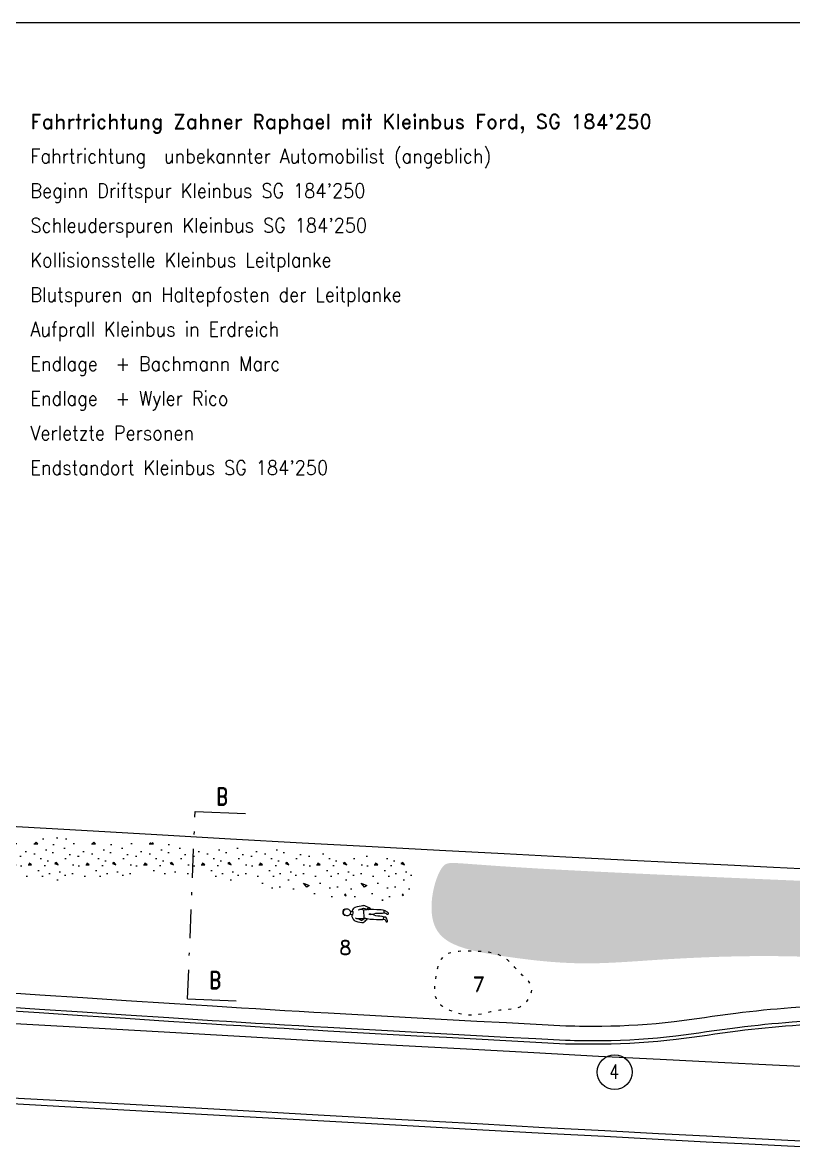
# Model space of a CAD drawing. Extents: x -209 to 22, y -29 to 51.
# Drawn here: x -182.79 to -156.07, y 11.88 to 50.88 of the extents above; entities that cross this region are included whole.
import ezdxf

# ---------------------------------------------------------------- set-up
doc = ezdxf.new("R2010")
doc.units = 0
doc.header["$MEASUREMENT"] = 0
doc.linetypes.add('PUNKTIERT', pattern=[0.25, 0, -0.25])
doc.linetypes.add('STRICHPUNKTIERT', pattern=[1, 0.5, -0.25, 0, -0.25])
doc.layers.get('0').update_dxf_attribs({"linetype": 'CONTINUOUS'})
for name, color, linetype in [('LAYER01', 3, 'CONTINUOUS'), ('LAYER08', 7, 'CONTINUOUS'), ('LEITPLANKEN', 4, 'CONTINUOUS'), ('MARKIERUNGEN', 2, 'CONTINUOUS'), ('STRASSE', 7, 'CONTINUOUS'), ('TEXT_2', 7, 'CONTINUOUS'), ('TEXT_3', 7, 'CONTINUOUS'), ('VERSCHIEDENES', 8, 'CONTINUOUS'), ('ZAUN', 7, 'CONTINUOUS')]:
    doc.layers.add(name, color=color, linetype=linetype)
doc.styles.add('ROMANDUPLEX', font='romand.shx', dxfattribs={"height": 0.3})
pattern_1 = [(0, (1.9, 1.28), (0, 2), [0, -2]), (0, (1.92, 0.58), (0, 2), [0, -2]), (0, (1.98, 1.66), (0, 2), [0, -2]), (338.1986, (0.94, 1.04), (6.00000055, -1.9999998), [0.215406, -10.554924]), (216.8699, (1.14, 0.96), (5.9999998, 4.00000025), [0.1, -9.9]), (130.6013, (1.06, 0.9), (10.00000084, -11.99999804), [0.18439, -18.254698, 0]), (206.5651, (0.4, 0.66), (-1.9999983, -2.0000026), [0.044722, -4.427414, 0]), (326.3099, (0.36, 0.64), (3.9999991, -2.0000027), [0.072112, -7.138992]), (108.4349, (0.42, 0.6), (-1.9999968, 4.0000009), [0.063246, -6.26131, 0]), (225, (1.68, 0.46), (-4e-16, -2.000001), [0.084852, -2.743574, 0]), (0, (1.62, 0.4), (2, 2), [0.12, -1.88, 0]), (135, (1.74, 0.4), (-2.000001, 2e-16), [0.084852, -2.743574, 0]), (251.5651, (1.44, 1.74), (1.9999968, 4.0000009), [0.063246, -6.26131, 0]), (0, (1.42, 1.68), (2, 2), [0.1, -1.9, 0]), (143.1301, (1.52, 1.68), (-5.9999998, 4.00000025), [0.1, -9.9]), (213.6901, (0.38, 1.76), (3.9999991, 2.0000027), [0.072112, -7.138992]), (341.5651, (0.32, 1.72), (-4.0000009, 1.9999968), [0.126492, -6.198064]), (126.8699, (0.44, 1.68), (4.00000025, -5.9999998), [0.1, -9.9]), (0, (0.96, 1.68), (0, 2), [0, -2]), (0, (0.42, 1.16), (0, 2), [0, -2]), (0, (0.98, 0.42), (0, 2), [0, -2]), (0, (1.52, 1.04), (0, 2), [0, -2]), (0, (0.94, 1.38), (0, 2), [0, -2]), (0, (0.5, 1.44), (0, 2), [0, -2]), (0, (0.68, 1.32), (0, 2), [0, -2]), (0, (0.6, 0.84), (0, 2), [0, -2]), (0, (0.12, 0.92), (0, 2), [0, -2]), (0, (0.14, 1.38), (0, 2), [0, -2]), (0, (0.08, 1.82), (0, 2), [0, -2]), (0, (0.7, 1.9), (0, 2), [0, -2]), (0, (1.14, 1.98), (0, 2), [0, -2]), (0, (1.84, 1.9), (0, 2), [0, -2]), (0, (1.36, 1.28), (0, 2), [0, -2]), (0, (1.16, 1.64), (0, 2), [0, -2]), (0, (1.32, 0.68), (0, 2), [0, -2]), (0, (0.72, 0.58), (0, 2), [0, -2]), (0, (1.32, 0.14), (0, 2), [0, -2]), (0, (0.66, 0.26), (0, 2), [0, -2]), (0, (0.02, 0.2), (0, 2), [0, -2]), (0, (0.26, 0.1), (0, 2), [0, -2]), (0, (0.28, 0.38), (0, 2), [0, -2]), (0, (1.62, 0.06), (0, 2), [0, -2]), (0, (1.86, 0.88), (0, 2), [0, -2]), (0, (1.76, 1.48), (0, 2), [0, -2]), (0, (0.84, 0.04), (0, 2), [0, -2])]

msp = doc.modelspace()

# ---------------------------------------------------------------- hatches: boundary and pattern name
at = {"layer": 'VERSCHIEDENES', "linetype": 'CONTINUOUS'}
h = msp.add_hatch(dxfattribs=at)
h.set_pattern_fill('CONC', color=256, scale=2, style=0)
h.set_pattern_definition(pattern_1)
h.paths.add_polyline_path([(-182.016, 22.647), (-182.675, 22.68), (-183.33, 22.713), (-183.975, 22.744), (-184.607, 22.775), (-185.22, 22.805), (-185.81, 22.835), (-186.373, 22.864), (-186.905, 22.894), (-187.402, 22.923), (-187.861, 22.95), (-188.283, 22.973), (-188.666, 22.99), (-189.009, 23), (-189.312, 23.001), (-189.573, 22.99), (-189.792, 22.965), (-189.969, 22.926), (-190.105, 22.874), (-190.206, 22.81), (-190.273, 22.738), (-190.312, 22.657), (-190.324, 22.572), (-190.315, 22.483), (-190.286, 22.393), (-190.242, 22.303), (-190.183, 22.215), (-190.109, 22.128), (-190.02, 22.043), (-189.916, 21.962), (-189.798, 21.885), (-189.666, 21.811), (-189.519, 21.743), (-189.359, 21.68), (-189.187, 21.622), (-189.007, 21.571), (-188.821, 21.526), (-188.631, 21.488), (-188.441, 21.457), (-188.253, 21.434), (-188.069, 21.418), (-187.892, 21.409), (-187.72, 21.407), (-187.553, 21.41), (-187.387, 21.418), (-187.222, 21.427), (-187.055, 21.438), (-186.885, 21.448), (-186.71, 21.457), (-186.529, 21.462), (-186.342, 21.465), (-186.151, 21.466), (-185.957, 21.463), (-185.762, 21.458), (-185.565, 21.451), (-185.37, 21.442), (-185.176, 21.431), (-184.984, 21.417), (-184.793, 21.403), (-184.6, 21.386), (-184.403, 21.367), (-184.2, 21.347), (-183.987, 21.325), (-183.762, 21.3), (-183.524, 21.275), (-183.27, 21.247), (-183.004, 21.219), (-182.73, 21.19), (-182.453, 21.163), (-182.176, 21.138), (-181.904, 21.116), (-181.641, 21.099), (-181.391, 21.086), (-181.158, 21.079), (-180.94, 21.078), (-180.735, 21.082), (-180.54, 21.092), (-180.351, 21.105), (-180.168, 21.123), (-179.987, 21.145), (-179.805, 21.171), (-179.62, 21.199), (-179.432, 21.229), (-179.238, 21.259), (-179.038, 21.288), (-178.832, 21.316), (-178.617, 21.34), (-178.393, 21.359), (-178.16, 21.372), (-177.916, 21.378), (-177.663, 21.377), (-177.404, 21.37), (-177.141, 21.356), (-176.875, 21.336), (-176.611, 21.31), (-176.349, 21.279), (-176.092, 21.242), (-175.842, 21.201), (-175.597, 21.155), (-175.355, 21.106), (-175.113, 21.055), (-174.871, 21.002), (-174.625, 20.948), (-174.374, 20.893), (-174.115, 20.839), (-173.847, 20.786), (-173.571, 20.735), (-173.288, 20.686), (-173, 20.64), (-172.708, 20.597), (-172.415, 20.558), (-172.12, 20.524), (-171.827, 20.494), (-171.536, 20.47), (-171.25, 20.453), (-170.973, 20.443), (-170.708, 20.441), (-170.458, 20.448), (-170.225, 20.465), (-170.012, 20.493), (-169.824, 20.533), (-169.661, 20.586), (-169.524, 20.649), (-169.411, 20.721), (-169.319, 20.8), (-169.248, 20.884), (-169.196, 20.97), (-169.161, 21.058), (-169.141, 21.144), (-169.136, 21.228), (-169.144, 21.309), (-169.166, 21.386), (-169.201, 21.459), (-169.248, 21.528), (-169.307, 21.593), (-169.378, 21.654), (-169.46, 21.71), (-169.555, 21.762), (-169.669, 21.809), (-169.813, 21.852), (-169.994, 21.893), (-170.222, 21.932), (-170.505, 21.969), (-170.853, 22.005), (-171.274, 22.042), (-171.774, 22.079), (-172.344, 22.116), (-172.972, 22.154), (-173.645, 22.192), (-174.351, 22.231), (-175.079, 22.269), (-175.815, 22.308), (-176.547, 22.347), (-177.266, 22.386), (-177.971, 22.425), (-178.664, 22.464), (-179.347, 22.502), (-180.022, 22.539), (-180.69, 22.576), (-181.354, 22.612)])
h = msp.add_hatch(dxfattribs=at)
h.set_pattern_fill('CONC', color=256, scale=2, style=0)
h.set_pattern_definition(pattern_1)
h.paths.add_polyline_path([(-164.2, 21.511), (-164.847, 21.547), (-165.415, 21.581), (-165.908, 21.612), (-166.334, 21.64), (-166.698, 21.666), (-167.005, 21.688), (-167.263, 21.707), (-167.478, 21.723), (-167.654, 21.735), (-167.797, 21.742), (-167.912, 21.743), (-168.004, 21.737), (-168.077, 21.722), (-168.136, 21.697), (-168.186, 21.66), (-168.231, 21.611), (-168.277, 21.548), (-168.321, 21.472), (-168.366, 21.385), (-168.408, 21.287), (-168.448, 21.18), (-168.486, 21.065), (-168.52, 20.943), (-168.551, 20.815), (-168.576, 20.682), (-168.596, 20.546), (-168.61, 20.408), (-168.617, 20.269), (-168.617, 20.13), (-168.608, 19.994), (-168.591, 19.861), (-168.563, 19.732), (-168.525, 19.609), (-168.475, 19.492), (-168.411, 19.381), (-168.333, 19.277), (-168.238, 19.178), (-168.126, 19.087), (-167.994, 19.002), (-167.841, 18.924), (-167.667, 18.852), (-167.473, 18.787), (-167.259, 18.728), (-167.028, 18.673), (-166.781, 18.623), (-166.521, 18.575), (-166.247, 18.531), (-165.963, 18.488), (-165.669, 18.447), (-165.367, 18.408), (-165.058, 18.371), (-164.744, 18.339), (-164.424, 18.311), (-164.101, 18.289), (-163.776, 18.273), (-163.45, 18.264), (-163.123, 18.263), (-162.795, 18.27), (-162.465, 18.282), (-162.131, 18.298), (-161.792, 18.319), (-161.448, 18.341), (-161.097, 18.365), (-160.738, 18.389), (-160.369, 18.411), (-159.992, 18.432), (-159.606, 18.452), (-159.212, 18.469), (-158.81, 18.485), (-158.402, 18.497), (-157.987, 18.507), (-157.565, 18.513), (-157.136, 18.516), (-156.694, 18.514), (-156.232, 18.508), (-155.742, 18.496), (-155.217, 18.477), (-154.65, 18.452), (-154.033, 18.418), (-153.36, 18.376), (-152.626, 18.325), (-151.841, 18.266), (-151.021, 18.201), (-150.178, 18.13), (-149.327, 18.057), (-148.482, 17.981), (-147.657, 17.904), (-146.866, 17.829), (-146.119, 17.755), (-145.414, 17.684), (-144.744, 17.617), (-144.105, 17.552), (-143.49, 17.491), (-142.892, 17.433), (-142.307, 17.38), (-141.727, 17.331), (-141.149, 17.287), (-140.571, 17.248), (-139.994, 17.215), (-139.418, 17.188), (-138.844, 17.168), (-138.272, 17.156), (-137.703, 17.152), (-137.137, 17.157), (-136.573, 17.171), (-136.007, 17.192), (-135.435, 17.221), (-134.85, 17.255), (-134.248, 17.293), (-133.623, 17.334), (-132.971, 17.376), (-132.284, 17.418), (-131.562, 17.459), (-130.808, 17.499), (-130.029, 17.535), (-129.233, 17.567), (-128.427, 17.595), (-127.617, 17.618), (-126.81, 17.633), (-126.014, 17.642), (-125.234, 17.643), (-124.467, 17.637), (-123.712, 17.625), (-122.963, 17.608), (-122.218, 17.588), (-121.472, 17.565), (-120.723, 17.541), (-119.968, 17.518), (-119.202, 17.495), (-118.426, 17.474), (-117.638, 17.454), (-116.84, 17.435), (-116.031, 17.419), (-115.211, 17.404), (-114.379, 17.391), (-113.536, 17.381), (-112.68, 17.373), (-111.81, 17.366), (-110.921, 17.361), (-110.012, 17.357), (-109.077, 17.354), (-108.115, 17.351), (-107.123, 17.348), (-106.096, 17.343), (-105.033, 17.338), (-103.935, 17.332), (-102.808, 17.325), (-101.653, 17.317), (-100.475, 17.309), (-99.277, 17.3), (-98.061, 17.291), (-96.833, 17.281), (-95.593, 17.272), (-94.339, 17.263), (-93.066, 17.256), (-91.771, 17.25), (-90.449, 17.247), (-89.096, 17.246), (-87.708, 17.249), (-86.28, 17.256), (-84.809, 17.268), (-83.294, 17.284), (-81.735, 17.303), (-80.131, 17.326), (-78.482, 17.352), (-76.787, 17.381), (-75.047, 17.411), (-73.26, 17.443), (-71.426, 17.476), (-69.547, 17.51), (-67.624, 17.543), (-65.656, 17.575), (-63.647, 17.606), (-61.595, 17.634), (-59.504, 17.659), (-57.372, 17.679), (-55.206, 17.696), (-53.022, 17.709), (-50.844, 17.72), (-48.691, 17.731), (-46.587, 17.742), (-44.552, 17.755), (-42.607, 17.771), (-40.776, 17.791), (-39.072, 17.817), (-37.49, 17.848), (-36.016, 17.88), (-34.637, 17.914), (-33.34, 17.948), (-32.112, 17.979), (-30.939, 18.006), (-29.81, 18.028), (-28.713, 18.043), (-27.647, 18.053), (-26.613, 18.06), (-25.612, 18.065), (-24.646, 18.07), (-23.715, 18.077), (-22.821, 18.087), (-21.964, 18.102), (-21.147, 18.125), (-20.367, 18.155), (-19.624, 18.193), (-18.917, 18.241), (-18.244, 18.298), (-17.605, 18.367), (-16.998, 18.446), (-16.423, 18.538), (-15.878, 18.641), (-15.357, 18.753), (-14.854, 18.867), (-14.366, 18.98), (-13.885, 19.085), (-13.405, 19.178), (-12.922, 19.255), (-12.43, 19.309), (-11.923, 19.339), (-11.401, 19.346), (-10.864, 19.336), (-10.311, 19.314), (-9.744, 19.284), (-9.161, 19.251), (-8.564, 19.221), (-7.951, 19.197), (-7.324, 19.184), (-6.694, 19.182), (-6.071, 19.191), (-5.466, 19.21), (-4.889, 19.238), (-4.354, 19.274), (-3.869, 19.319), (-3.447, 19.371), (-3.095, 19.431), (-2.808, 19.498), (-2.578, 19.573), (-2.396, 19.656), (-2.253, 19.748), (-2.142, 19.849), (-2.053, 19.96), (-1.979, 20.081), (-1.912, 20.211), (-1.853, 20.349), (-1.802, 20.491), (-1.761, 20.634), (-1.732, 20.775), (-1.717, 20.91), (-1.715, 21.036), (-1.73, 21.151), (-1.762, 21.25), (-1.814, 21.336), (-1.886, 21.408), (-1.98, 21.468), (-2.099, 21.516), (-2.243, 21.553), (-2.414, 21.58), (-2.613, 21.598), (-2.844, 21.608), (-3.111, 21.61), (-3.421, 21.605), (-3.778, 21.592), (-4.19, 21.572), (-4.662, 21.546), (-5.2, 21.513), (-5.811, 21.474), (-6.497, 21.429), (-7.255, 21.379), (-8.077, 21.325), (-8.957, 21.267), (-9.887, 21.206), (-10.862, 21.143), (-11.873, 21.079), (-12.915, 21.014), (-13.981, 20.948), (-15.068, 20.884), (-16.177, 20.82), (-17.305, 20.757), (-18.451, 20.696), (-19.614, 20.638), (-20.792, 20.581), (-21.984, 20.528), (-23.191, 20.479), (-24.418, 20.432), (-25.671, 20.386), (-26.958, 20.342), (-28.287, 20.297), (-29.664, 20.252), (-31.095, 20.205), (-32.589, 20.155), (-34.151, 20.102), (-35.777, 20.047), (-37.465, 19.989), (-39.209, 19.931), (-41.005, 19.873), (-42.85, 19.816), (-44.739, 19.76), (-46.668, 19.707), (-48.633, 19.658), (-50.631, 19.612), (-52.66, 19.569), (-54.717, 19.53), (-56.8, 19.494), (-58.907, 19.462), (-61.035, 19.434), (-63.182, 19.409), (-65.345, 19.387), (-67.52, 19.369), (-69.704, 19.355), (-71.891, 19.343), (-74.078, 19.336), (-76.262, 19.332), (-78.437, 19.331), (-80.6, 19.334), (-82.748, 19.34), (-84.886, 19.35), (-87.019, 19.362), (-89.153, 19.376), (-91.295, 19.392), (-93.449, 19.409), (-95.622, 19.427), (-97.82, 19.446), (-100.045, 19.465), (-102.289, 19.484), (-104.539, 19.505), (-106.785, 19.528), (-109.013, 19.555), (-111.213, 19.584), (-113.372, 19.618), (-115.479, 19.658), (-117.524, 19.702), (-119.511, 19.752), (-121.446, 19.806), (-123.333, 19.864), (-125.18, 19.925), (-126.992, 19.988), (-128.775, 20.053), (-130.534, 20.118), (-132.275, 20.183), (-133.999, 20.249), (-135.707, 20.314), (-137.4, 20.379), (-139.078, 20.444), (-140.743, 20.51), (-142.394, 20.575), (-144.033, 20.64), (-145.659, 20.706), (-147.266, 20.771), (-148.847, 20.835), (-150.394, 20.899), (-151.902, 20.961), (-153.362, 21.022), (-154.767, 21.081), (-156.111, 21.138), (-157.386, 21.193), (-158.59, 21.245), (-159.72, 21.296), (-160.776, 21.343), (-161.753, 21.389), (-162.651, 21.432), (-163.468, 21.473)])

# ---------------------------------------------------------------- linework, layer by layer
at = {"linetype": 'STRICHPUNKTIERT', "ltscale": 2}
msp.add_line((-177.073, 17.035), (-176.809, 23.534), dxfattribs=at)
at = {"linetype": 'CONTINUOUS'}
for p, q in [((-176.809, 23.534), (-175.059, 23.456)), ((-177.073, 17.035), (-175.392, 16.96))]:
    msp.add_line(p, q, dxfattribs=at)
at = {"layer": 'LAYER01', "color": 7, "linetype": 'CONTINUOUS'}
msp.add_line((-208.601, 50.885), (21.723, 50.885), dxfattribs=at)
at = {"layer": 'LAYER08', "color": 7, "linetype": 'CONTINUOUS'}
for p, q in [((-170.958, 19.834), (-170.967, 20.111)), ((-170.268, 20.101), (-170.269, 20.012)), ((-170.283, 19.784), (-170.275, 19.873))]:
    msp.add_line(p, q, dxfattribs=at)
msp.add_lwpolyline([(-171.693, 20.051, 0.12188), (-171.688, 20.01, 0.105303), (-171.662, 19.969, 0.088062), (-171.621, 19.941, 0.078828), (-171.567, 19.926, 0.078828), (-171.512, 19.928, 0.088062), (-171.466, 19.947, 0.105303), (-171.431, 19.98, 0.12188), (-171.416, 20.019, 0.12188), (-171.422, 20.06, 0.105303), (-171.448, 20.1, 0.088062), (-171.489, 20.129, 0.078828), (-171.542, 20.144, 0.078828), (-171.597, 20.141, 0.088062), (-171.644, 20.123, 0.105303), (-171.679, 20.09, 0.12188)], format="xyb", close=True, dxfattribs=at)
msp.add_lwpolyline([(-170.725, 20.127, 0.091324), (-170.731, 20.141, 0.064257), (-170.744, 20.156, 0.050422), (-170.764, 20.17, 0.050422), (-170.786, 20.18, 0.064257), (-170.805, 20.184, 0.103879), (-170.823, 20.182, 0.176441), (-170.831, 20.175, 0.176441), (-170.833, 20.164, 0.103879), (-170.826, 20.148, 0.064257), (-170.813, 20.133, 0.028964), (-170.802, 20.124)], format="xyb", dxfattribs=at)
for centre, radius, start, end in [((-171.673, 19.998), 0.0211, 120.7393, 303.2301), ((-171.667, 20.074), 0.0221, 31.3865, 245.1033), ((-171.661, 20.102), 0.0237, 32.6567, 269.6479), ((-171.663, 20.003), 0.0201, 124.2452, 289.9952), ((-171.66, 19.978), 0.0209, 127.7775, 312.4521), ((-171.665, 20.032), 0.0134, 103.5497, 283.5497), ((-171.648, 19.979), 0.0211, 121.9847, 301.9847), ((-171.639, 20.112), 0.0187, 347.3496, 210.9524), ((-171.634, 19.945), 0.0162, 87.6043, 352.6252), ((-171.609, 20.136), 0.0129, 17.4949, 242.7347), ((-171.424, 19.88), 0.0754, 53.5151, 117.3874), ((-171.386, 20.166), 0.0937, 237.0233, 287.4995), ((-171.052, 19.968), 0.332, 184.6233, 220.974), ((-171.412, 20.01), 0.0812, 294.0172, 56.2124), ((-171.201, 20.048), 0.168, 113.8797, 171.4466), ((-170.878, 18.939), 1.322, 94.3161, 107.248), ((-171.418, 21.182), 1.096, 283.7834, 294.1496), ((-171.106, 19.635), 0.496, 73.7308, 90.455), ((-170.97, 20.21), 0.062, 50.1684, 132.5403), ((-170.536, 21.513), 1.401, 251.95, 258.6829), ((-170.69, 17.672), 2.455, 85.7533, 96.4835), ((-171.163, 19.592), 0.705, 52.3296, 70.6907), ((-170.718, 20.36), 0.399, 260.362, 295.7398), ((-170.754, 19.568), 0.399, 58.9989, 94.3767), ((-170.607, 18.529), 1.382, 75.5843, 87.6024), ((-170.476, 21.381), 1.382, 267.1364, 279.87), ((-170.486, 19.07), 1.051, 75.5567, 91.2073), ((-170.037, 20.283), 0.334, 231.8775, 253.079), ((-171.076, 18.496), 1.801, 57.8042, 62.1721), ((-170.143, 19.997), 0.0352, 284.7065, 41.1351), ((-170.839, 20.988), 1.322, 249.4626, 261.6444), ((-171.545, 18.772), 1.096, 62.2784, 74.4498), ((-171.199, 21.486), 1.671, 269.2352, 278.3408), ((-171.005, 19.738), 0.062, 245.6706, 328.0425), ((-170.186, 18.631), 1.401, 121.2001, 126.9671), ((-171.382, 20.264), 0.705, 307.5202, 320.932), ((-170.48, 22.235), 2.448, 258.8818, 268.9854), ((-170.405, 20.831), 1.051, 263.5314, 279.182), ((-170.24, 19.743), 0.127, 69.8597, 100.3699), ((-169.921, 19.903), 0.334, 199.0171, 217.2602), ((-171.81, 19.062), 1.801, 21.9855, 26.3534), ((-170.175, 19.733), 0.0352, 248.8877, 5.3163)]:
    msp.add_arc(centre, radius, start, end, dxfattribs=at)
at = {"layer": 'LEITPLANKEN', "linetype": 'CONTINUOUS', "flags": 128}
for points in [[(-163.964, 16.086), (-164.993, 16.141), (-166.023, 16.196), (-167.052, 16.251), (-168.081, 16.306), (-169.11, 16.362), (-170.139, 16.419), (-171.168, 16.477), (-172.197, 16.535), (-172.699, 16.564), (-173.201, 16.593), (-173.703, 16.623), (-174.205, 16.652), (-174.707, 16.682), (-175.208, 16.713), (-175.71, 16.744), (-176.212, 16.775), (-177.707, 16.87), (-179.203, 16.968), (-180.699, 17.066), (-182.195, 17.165), (-183.692, 17.262)], [(-163.978, 15.467), (-165.008, 15.521), (-166.037, 15.576), (-167.067, 15.631), (-168.096, 15.687), (-169.126, 15.743), (-170.155, 15.799), (-171.184, 15.857), (-172.214, 15.915), (-172.716, 15.944), (-173.218, 15.973), (-173.721, 16.003), (-174.223, 16.033), (-174.725, 16.063), (-175.228, 16.093), (-175.73, 16.124), (-176.232, 16.156), (-177.729, 16.251), (-179.225, 16.349), (-180.721, 16.447), (-182.217, 16.546), (-183.713, 16.642)], [(-163.972, 15.586), (-165.001, 15.641), (-166.031, 15.696), (-167.06, 15.751), (-168.09, 15.806), (-169.119, 15.862), (-170.148, 15.919), (-171.178, 15.977), (-172.207, 16.035), (-172.709, 16.064), (-173.211, 16.093), (-173.714, 16.123), (-174.216, 16.153), (-174.718, 16.183), (-175.22, 16.213), (-175.722, 16.244), (-176.225, 16.275), (-177.721, 16.371), (-179.217, 16.468), (-180.713, 16.567), (-182.209, 16.665), (-183.706, 16.762)], [(-155.673, 16.759), (-156.158, 16.721), (-156.397, 16.701), (-156.636, 16.68), (-156.876, 16.659), (-157.115, 16.636), (-157.355, 16.611), (-157.595, 16.586), (-157.836, 16.558), (-158.076, 16.529), (-158.348, 16.493), (-158.619, 16.456), (-158.887, 16.418), (-159.155, 16.379), (-159.421, 16.341), (-159.685, 16.304), (-159.949, 16.269), (-160.21, 16.237), (-160.523, 16.202), (-160.836, 16.171), (-161.149, 16.145), (-161.463, 16.123), (-161.777, 16.105), (-162.091, 16.091), (-162.405, 16.082), (-162.72, 16.077), (-162.874, 16.076), (-163.028, 16.076), (-163.183, 16.076), (-163.339, 16.078), (-163.495, 16.079), (-163.652, 16.081), (-163.809, 16.084), (-163.964, 16.086)], [(-155.626, 16.141), (-156.108, 16.103), (-156.345, 16.083), (-156.582, 16.063), (-156.818, 16.041), (-157.055, 16.019), (-157.291, 15.995), (-157.527, 15.97), (-157.763, 15.943), (-157.998, 15.914), (-158.265, 15.879), (-158.533, 15.842), (-158.8, 15.804), (-159.067, 15.766), (-159.334, 15.727), (-159.602, 15.69), (-159.869, 15.654), (-160.138, 15.621), (-160.459, 15.585), (-160.78, 15.554), (-161.101, 15.527), (-161.423, 15.504), (-161.745, 15.486), (-162.068, 15.472), (-162.39, 15.462), (-162.713, 15.457), (-162.871, 15.456), (-163.029, 15.456), (-163.187, 15.456), (-163.345, 15.458), (-163.503, 15.459), (-163.661, 15.461), (-163.819, 15.464), (-163.978, 15.467)], [(-155.635, 16.261), (-156.117, 16.222), (-156.355, 16.203), (-156.592, 16.182), (-156.829, 16.161), (-157.066, 16.138), (-157.303, 16.114), (-157.54, 16.089), (-157.777, 16.062), (-158.013, 16.033), (-158.281, 15.998), (-158.549, 15.961), (-158.817, 15.923), (-159.084, 15.884), (-159.351, 15.846), (-159.618, 15.809), (-159.885, 15.773), (-160.152, 15.74), (-160.471, 15.705), (-160.791, 15.673), (-161.111, 15.646), (-161.431, 15.624), (-161.751, 15.606), (-162.072, 15.592), (-162.393, 15.582), (-162.714, 15.577), (-162.872, 15.576), (-163.029, 15.576), (-163.186, 15.576), (-163.344, 15.578), (-163.502, 15.579), (-163.659, 15.581), (-163.817, 15.584), (-163.972, 15.586)]]:
    msp.add_lwpolyline(points, dxfattribs=at)
at = {"layer": 'MARKIERUNGEN', "linetype": 'CONTINUOUS'}
for points in [[(-196.991, 14.158), (-191.992, 13.888), (-187.386, 13.636), (-183.157, 13.403), (-179.286, 13.188), (-175.757, 12.991), (-172.553, 12.812), (-169.656, 12.651), (-167.049, 12.506), (-164.714, 12.378), (-162.628, 12.266), (-160.766, 12.167), (-159.105, 12.081), (-157.619, 12.005), (-156.284, 11.938), (-155.077, 11.879)], [(-196.98, 14.358), (-191.981, 14.087), (-187.376, 13.836), (-183.146, 13.603), (-179.275, 13.388), (-175.746, 13.191), (-172.542, 13.012), (-169.645, 12.85), (-167.038, 12.706), (-164.703, 12.578), (-162.617, 12.466), (-160.756, 12.367), (-159.094, 12.281), (-157.609, 12.205), (-156.274, 12.138), (-155.067, 12.079)]]:
    msp.add_lwpolyline(points, dxfattribs=at)
at = {"layer": 'STRASSE', "linetype": 'CONTINUOUS'}
msp.add_lwpolyline([(-194.17, 16.796), (-191.271, 16.64), (-188.416, 16.482), (-185.607, 16.325), (-182.846, 16.168), (-180.135, 16.013), (-177.476, 15.861), (-174.87, 15.712), (-172.319, 15.568), (-169.828, 15.429), (-167.407, 15.296), (-165.069, 15.17), (-162.827, 15.051), (-160.693, 14.94), (-158.682, 14.837), (-156.805, 14.743), (-155.075, 14.659)], dxfattribs=at)
at = {"layer": 'TEXT_2', "linetype": 'CONTINUOUS'}
msp.add_circle((-162.27, 14.492), 0.603, dxfattribs=at)
at = {"layer": 'VERSCHIEDENES', "color": 7, "linetype": 'PUNKTIERT', "flags": 128}
msp.add_lwpolyline([(-168.235, 18.471), (-168.284, 18.41), (-168.325, 18.342), (-168.36, 18.266), (-168.39, 18.185), (-168.414, 18.098), (-168.435, 18.008), (-168.453, 17.916), (-168.47, 17.821), (-168.488, 17.703), (-168.504, 17.584), (-168.514, 17.468), (-168.517, 17.354), (-168.51, 17.245), (-168.493, 17.142), (-168.462, 17.045), (-168.415, 16.956), (-168.366, 16.89), (-168.306, 16.83), (-168.238, 16.776), (-168.162, 16.726), (-168.082, 16.682), (-167.997, 16.643), (-167.909, 16.608), (-167.82, 16.577), (-167.727, 16.549), (-167.633, 16.526), (-167.54, 16.507), (-167.448, 16.493), (-167.355, 16.484), (-167.263, 16.48), (-167.172, 16.481), (-167.081, 16.487), (-166.978, 16.5), (-166.876, 16.519), (-166.773, 16.541), (-166.67, 16.566), (-166.567, 16.59), (-166.463, 16.613), (-166.358, 16.634), (-166.251, 16.649), (-166.148, 16.659), (-166.044, 16.666), (-165.94, 16.673), (-165.838, 16.683), (-165.737, 16.699), (-165.64, 16.724), (-165.547, 16.76), (-165.458, 16.812), (-165.386, 16.869), (-165.32, 16.938), (-165.262, 17.015), (-165.213, 17.099), (-165.176, 17.185), (-165.152, 17.273), (-165.143, 17.36), (-165.151, 17.443), (-165.172, 17.51), (-165.205, 17.572), (-165.247, 17.632), (-165.297, 17.69), (-165.352, 17.746), (-165.411, 17.801), (-165.471, 17.856), (-165.53, 17.912), (-165.599, 17.981), (-165.666, 18.052), (-165.73, 18.123), (-165.792, 18.192), (-165.855, 18.259), (-165.919, 18.322), (-165.984, 18.381), (-166.053, 18.435), (-166.174, 18.508), (-166.305, 18.566), (-166.445, 18.609), (-166.593, 18.64), (-166.747, 18.662), (-166.908, 18.675), (-167.074, 18.683), (-167.243, 18.687), (-167.387, 18.689), (-167.53, 18.687), (-167.67, 18.679), (-167.804, 18.664), (-167.93, 18.637), (-168.046, 18.598), (-168.148, 18.543)], close=True, dxfattribs=at)
at = {"layer": 'ZAUN', "linetype": 'CONTINUOUS'}
msp.add_lwpolyline([(-197.44, 23.812), (-194.54, 23.656), (-191.685, 23.499), (-188.876, 23.341), (-186.115, 23.184), (-183.404, 23.029), (-180.745, 22.877), (-178.139, 22.728), (-175.589, 22.584), (-173.097, 22.445), (-170.676, 22.312), (-168.338, 22.186), (-166.096, 22.068), (-163.963, 21.956), (-161.951, 21.854), (-160.074, 21.759), (-158.345, 21.675), (-156.771, 21.6), (-155.344, 21.533)], dxfattribs=at)

# ---------------------------------------------------------------- texts
at = {"linetype": 'CONTINUOUS', "style": 'ROMANDUPLEX', "width": 0.8}
for p in [(-176.079, 23.75), (-176.32, 17.384)]:
    msp.add_text('B', height=0.6, dxfattribs=at).set_placement(p)
at = {"layer": 'TEXT_2', "color": 3, "linetype": 'CONTINUOUS', "style": 'ROMANDUPLEX', "width": 0.8}
msp.add_text('4', height=0.5, dxfattribs=at).set_placement((-162.46, 14.257))
at = {"layer": 'TEXT_3', "linetype": 'CONTINUOUS', "style": 'ROMANDUPLEX'}
msp.add_text("Fahrtrichtung Zahner Raphael mit Kleinbus Ford, SG 184'250", height=0.5, dxfattribs=at).set_placement((-182.519, 47.202))
at = {"layer": 'TEXT_3', "linetype": 'CONTINUOUS', "style": 'ROMANDUPLEX', "width": 0.9}
for s, p in [('Fahrtrichtung  unbekannter Automobilist (angeblich)', (-182.519, 46.002)), ("Beginn Driftspur Kleinbus SG 184'250", (-182.519, 44.802)), ("Schleuderspuren Kleinbus SG 184'250", (-182.519, 43.602)), ('Kollisionsstelle Kleinbus Leitplanke', (-182.519, 42.402)), ('Blutspuren an Haltepfosten der Leitplanke', (-182.519, 41.202)), ('Aufprall Kleinbus in Erdreich', (-182.519, 40.002)), ('Endlage  + Bachmann Marc', (-182.519, 38.802)), ('Endlage  + Wyler Rico', (-182.519, 37.602)), ('Verletzte Personen', (-182.519, 36.402)), ("Endstandort Kleinbus SG 184'250", (-182.519, 35.202))]:
    msp.add_text(s, height=0.5, dxfattribs=at).set_placement(p)
at = {"layer": 'TEXT_3', "color": 1, "linetype": 'CONTINUOUS', "style": 'ROMANDUPLEX'}
for s, p in [('8', (-171.818, 18.558)), ('7', (-167.188, 17.291))]:
    msp.add_text(s, height=0.5, dxfattribs=at).set_placement(p)

doc.saveas('drawing.dxf')
